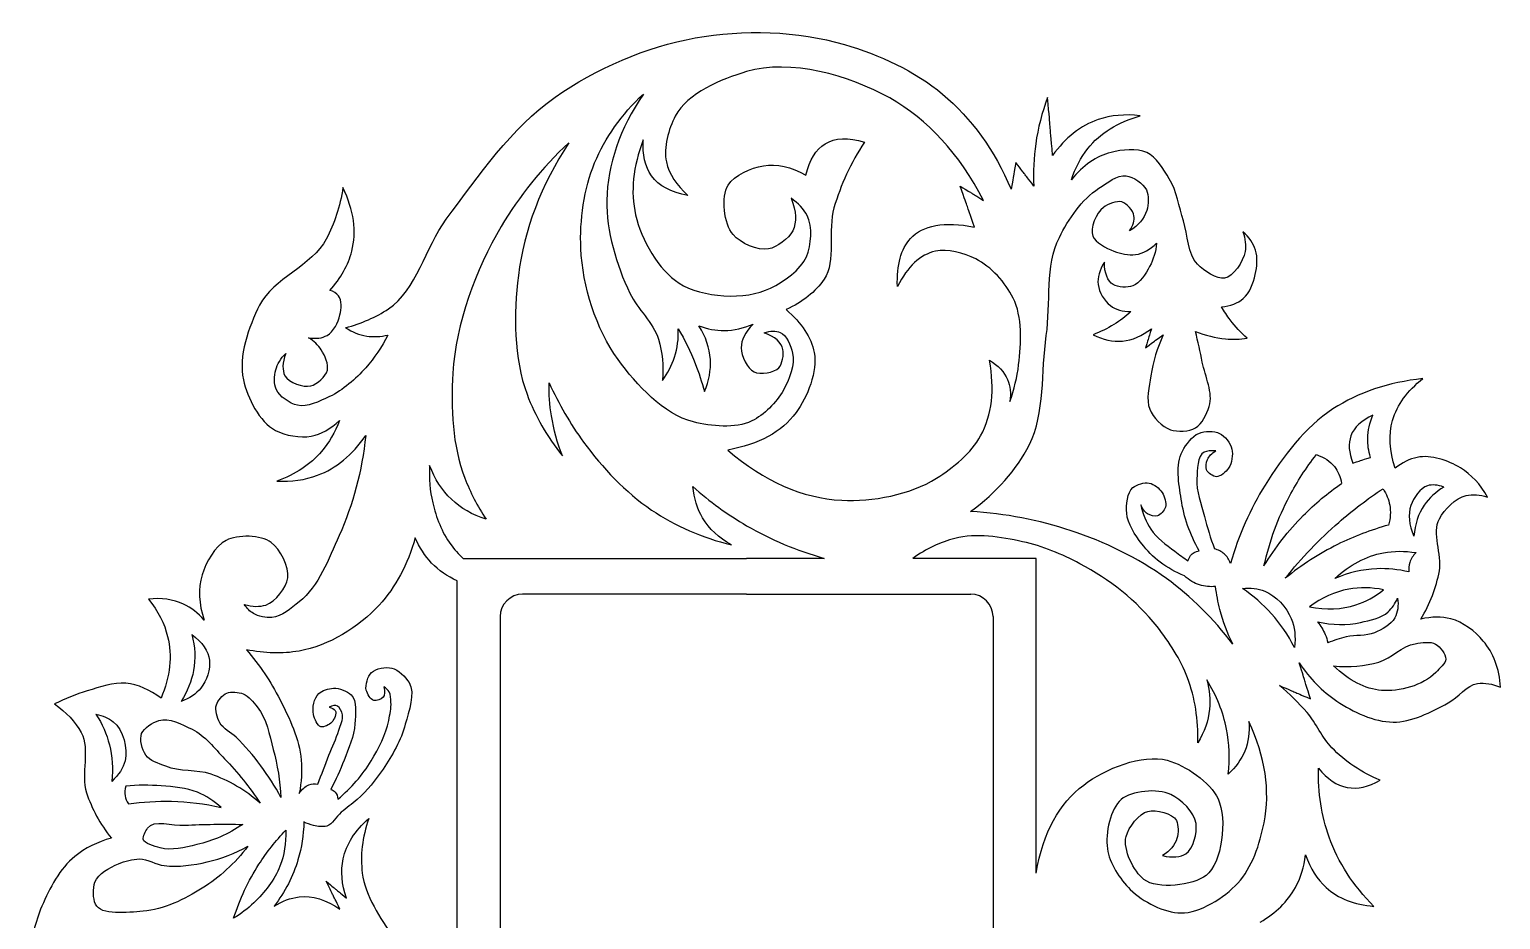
# Model space of a CAD drawing. Header units: millimetres. Extents: x -115 to 254, y -76 to 156.
# Drawn here: x 90.2 to 254.4, y 49 to 148.4 of the extents above; entities that cross this region are included whole.
import ezdxf

# ---------------------------------------------------------------- set-up
doc = ezdxf.new("R2010")
doc.units = ezdxf.units.MM
doc.linetypes.add('K5LT32770', pattern=[0])

msp = doc.modelspace()

# ---------------------------------------------------------------- linework, layer by layer
at = {"color": 30, "linetype": 'K5LT32770', "true_color": 0xff8000}
for p, q in [((138.59, 89.35), (170.24, 89.35)), ((178.92, 89.35), (170.24, 89.35)), ((202.56, 89.35), (188.81, 89.35)), ((202.56, 54.21), (202.56, 89.35)), ((137.93, 36.4), (137.93, 86.83)), ((170.24, 85.35), (145.23, 85.35)), ((170.24, 85.35), (195.26, 85.35)), ((142.73, 82.85), (142.73, -15)), ((197.76, 82.85), (197.76, -15))]:
    msp.add_line(p, q, dxfattribs=at)
for centre, start, end in [((145.23, 82.85), 90, 180), ((195.26, 82.85), 0, 90)]:
    msp.add_arc(centre, 2.5, start, end, dxfattribs=at)
for points, knots in [([(125.48, 115.11), (127.27, 115.58), (128.86, 116.28), (130.25, 117.21), (133.43, 119.34), (134.37, 124.03), (136.71, 127.21), (140.31, 132.1), (144.01, 137.43), (148.86, 140.85), (153.38, 144.03), (159.07, 146.5), (164.5, 147.47), (169.84, 148.42), (175.95, 148.28), (181.17, 146.73), (185, 145.6), (189.08, 143.76), (192.12, 141.2), (195.36, 138.47), (197.92, 134.93), (199.77, 130.57)], [0, 0, 0, 0, 1, 1, 1, 2, 2, 2, 3, 3, 3, 4, 4, 4, 5, 5, 5, 6, 6, 6, 7, 7, 7, 7]), ([(196.7, 129.33), (193.98, 134.54), (190.49, 138.35), (186.22, 140.76), (181.74, 143.28), (175.1, 145.17), (170.24, 143.71), (167.43, 142.87), (163.61, 141.3), (162.28, 138.73), (161.54, 137.3), (160.94, 135.19), (161.29, 133.62), (161.6, 132.27), (162.4, 131.02), (163.69, 129.87)], [0, 0, 0, 0, 1, 1, 1, 2, 2, 2, 3, 3, 3, 4, 4, 4, 5, 5, 5, 5]), ([(172.2, 114.54), (172.91, 114.77), (173.51, 114.78), (173.99, 114.59), (174.72, 114.3), (175.18, 113.09), (175.38, 112.28), (175.7, 111), (175.01, 109.33), (174.35, 108.13), (173.59, 106.74), (172.19, 105.36), (170.82, 104.69), (168.99, 103.82), (166.29, 104.09), (164.3, 104.59), (160.97, 105.42), (157.95, 108.73), (155.89, 111.56), (153.43, 114.96), (151.93, 119.74), (151.74, 123.97), (151.6, 127.1), (152.08, 130.61), (153.28, 133.51), (154.44, 136.34), (156.26, 138.91), (158.72, 141.2)], [0, 0, 0, 0, 1, 1, 1, 2, 2, 2, 3, 3, 3, 4, 4, 4, 5, 5, 5, 6, 6, 6, 7, 7, 7, 8, 8, 8, 9, 9, 9, 9]), ([(158.72, 141.2), (156.08, 137.3), (154.72, 133.35), (154.64, 129.33), (154.57, 125.92), (155.7, 122.14), (157.21, 118.96), (158.07, 117.16), (159.83, 115.7), (160.4, 113.82), (160.84, 112.39), (160.99, 110.85), (160.85, 109.22)], [0, 0, 0, 0, 1, 1, 1, 2, 2, 2, 3, 3, 3, 4, 4, 4, 4]), ([(203.85, 140.82), (203.22, 139.12), (202.77, 137.4), (202.52, 135.65), (202.29, 134.1), (202.22, 132.52), (202.3, 130.93)], [0, 0, 0, 0, 1, 1, 1, 2, 2, 2, 2]), ([(214.19, 138.77), (212.49, 138.98), (210.92, 138.84), (209.49, 138.35), (207.53, 137.67), (205.83, 136.34), (204.4, 134.34)], [0, 0, 0, 0, 1, 1, 1, 2, 2, 2, 2]), ([(206.5, 131.62), (206.93, 132.95), (207.54, 134.11), (208.33, 135.11), (209.72, 136.85), (211.68, 138.07), (214.19, 138.77)], [0, 0, 0, 0, 1, 1, 1, 2, 2, 2, 2]), ([(176.86, 132.14), (177.26, 133.85), (177.98, 135.02), (179.02, 135.65), (180.12, 136.32), (181.57, 136.38), (183.39, 135.83)], [0, 0, 0, 0, 1, 1, 1, 2, 2, 2, 2]), ([(150.41, 135.77), (147.37, 132.93), (144.85, 129.81), (142.85, 126.41), (139.98, 121.53), (137.79, 115.63), (137.45, 110.02), (137.21, 106.19), (137.39, 101.93), (138.78, 98.32), (139.39, 96.73), (140.19, 95.19), (141.17, 93.71)], [0, 0, 0, 0, 1, 1, 1, 2, 2, 2, 3, 3, 3, 4, 4, 4, 4]), ([(150.41, 135.77), (147.29, 131.01), (145.41, 126.07), (144.77, 120.95), (144.22, 116.65), (144.23, 111.73), (145.74, 107.67), (146.64, 105.25), (147.95, 102.96), (149.69, 100.8)], [0, 0, 0, 0, 1, 1, 1, 2, 2, 2, 3, 3, 3, 3]), ([(158.71, 136.08), (157.56, 133.09), (157.27, 130.3), (157.85, 127.71), (158.47, 124.93), (160.44, 121.51), (162.71, 120.08), (165.28, 118.47), (170.07, 118.11), (172.92, 119.53), (174.41, 120.26), (176.29, 121.54), (176.92, 123.04), (177.47, 124.33), (177.65, 126.38), (176.99, 127.65), (176.61, 128.37), (176.02, 129.01), (175.2, 129.56)], [0, 0, 0, 0, 1, 1, 1, 2, 2, 2, 3, 3, 3, 4, 4, 4, 5, 5, 5, 6, 6, 6, 6]), ([(163.69, 129.87), (161.81, 130.2), (160.45, 130.94), (159.63, 132.08), (158.91, 133.1), (158.6, 134.43), (158.71, 136.08)], [0, 0, 0, 0, 1, 1, 1, 2, 2, 2, 2]), ([(183.39, 135.83), (181.88, 133.5), (180.75, 131.06), (180, 128.51), (179.25, 125.96), (180.3, 122.59), (178.89, 120.51), (177.95, 119.12), (176.53, 117.99), (174.65, 117.13)], [0, 0, 0, 0, 1, 1, 1, 2, 2, 2, 3, 3, 3, 3]), ([(225.64, 125.83), (225.92, 125.03), (226.01, 124.29), (225.89, 123.61), (225.69, 122.46), (224.55, 120.81), (223.61, 120.64), (222.75, 120.48), (221.32, 121.45), (220.57, 122.2), (219.46, 123.31), (219.54, 125.43), (219.01, 127.04), (218.5, 128.61), (218.27, 130.35), (217.43, 131.74), (216.78, 132.82), (215.97, 134.16), (214.91, 134.66), (213.81, 135.17), (212.15, 135), (210.93, 134.69), (209.27, 134.26), (207.79, 133.24), (206.5, 131.62)], [0, 0, 0, 0, 1, 1, 1, 2, 2, 2, 3, 3, 3, 4, 4, 4, 5, 5, 5, 6, 6, 6, 7, 7, 7, 8, 8, 8, 8]), ([(175.2, 129.56), (175.8, 128.1), (175.86, 126.89), (175.39, 125.93), (174.95, 125.03), (173.64, 124.09), (172.68, 123.9), (171.47, 123.66), (169.55, 124.58), (168.74, 125.5), (167.69, 126.69), (167.37, 129.72), (168.19, 131.03), (168.85, 132.1), (170.74, 132.97), (172.12, 133.19), (173.62, 133.42), (175.2, 133.08), (176.86, 132.14)], [0, 0, 0, 0, 1, 1, 1, 2, 2, 2, 3, 3, 3, 4, 4, 4, 5, 5, 5, 6, 6, 6, 6]), ([(195.24, 94.58), (198.18, 96.72), (200.37, 99.21), (201.81, 102.05), (203.59, 105.57), (203.11, 110.16), (203.7, 114.23), (204.22, 117.88), (203.55, 122.02), (205.16, 125.19), (206.18, 127.22), (207.65, 129.43), (209.57, 130.68), (210.48, 131.27), (211.64, 132.2), (212.6, 132.07), (213.4, 131.96), (214.53, 131.24), (214.88, 130.5), (215.18, 129.88), (215.13, 128.88), (214.91, 128.18), (214.64, 127.29), (214, 126.53), (212.99, 125.91)], [0, 0, 0, 0, 1, 1, 1, 2, 2, 2, 3, 3, 3, 4, 4, 4, 5, 5, 5, 6, 6, 6, 7, 7, 7, 8, 8, 8, 8]), ([(125.18, 130.75), (124.86, 128.65), (124.24, 126.74), (123.32, 125), (121.74, 122), (117.4, 120.62), (115.88, 117.63), (114.64, 115.2), (113.48, 111.87), (114.07, 109.3), (114.53, 107.28), (115.83, 104.57), (117.66, 103.64), (118.76, 103.08), (120.4, 102.75), (121.65, 103), (122.76, 103.22), (123.8, 103.8), (124.78, 104.74)], [0, 0, 0, 0, 1, 1, 1, 2, 2, 2, 3, 3, 3, 4, 4, 4, 5, 5, 5, 6, 6, 6, 6]), ([(123.7, 119.28), (124.95, 120.65), (125.78, 122.1), (126.17, 123.64), (126.73, 125.84), (126.4, 128.21), (125.18, 130.75)], [0, 0, 0, 0, 1, 1, 1, 2, 2, 2, 2]), ([(212.99, 125.91), (213.42, 126.53), (213.58, 127.1), (213.49, 127.61), (213.38, 128.2), (212.69, 128.98), (212.14, 129.15), (211.56, 129.32), (210.59, 128.92), (210.07, 128.54), (209.25, 127.93), (208.57, 126.18), (208.9, 125.34), (209.17, 124.62), (210.37, 124), (211.25, 123.66), (211.99, 123.37), (212.9, 123.15), (213.67, 123.27), (214.5, 123.4), (215.29, 123.83), (216.02, 124.55)], [0, 0, 0, 0, 1, 1, 1, 2, 2, 2, 3, 3, 3, 4, 4, 4, 5, 5, 5, 6, 6, 6, 7, 7, 7, 7]), ([(187.08, 119.71), (186.99, 122.13), (187.48, 123.91), (188.54, 125.06), (189.94, 126.57), (192.32, 127), (195.68, 126.35)], [0, 0, 0, 0, 1, 1, 1, 2, 2, 2, 2]), ([(223.27, 117.45), (224.27, 117.54), (225.08, 117.84), (225.69, 118.36), (226.4, 118.97), (226.81, 120.09), (227.03, 121.04), (227.23, 121.9), (227.32, 122.95), (227.05, 123.78), (226.81, 124.53), (226.34, 125.22), (225.64, 125.83)], [0, 0, 0, 0, 1, 1, 1, 2, 2, 2, 3, 3, 3, 4, 4, 4, 4]), ([(199.63, 106.85), (200.12, 108.21), (200.45, 109.59), (200.61, 110.97), (200.91, 113.42), (201.04, 116.32), (200, 118.42), (199.15, 120.12), (197.54, 121.95), (195.82, 122.79), (194.51, 123.43), (192.65, 123.95), (191.32, 123.65), (189.64, 123.27), (188.22, 121.96), (187.08, 119.71)], [0, 0, 0, 0, 1, 1, 1, 2, 2, 2, 3, 3, 3, 4, 4, 4, 5, 5, 5, 5]), ([(216.02, 124.55), (215.92, 123.6), (215.66, 122.73), (215.24, 121.95), (214.79, 121.13), (214.16, 120.06), (213.35, 119.78), (212.73, 119.57), (211.7, 119.6), (211.18, 119.92), (210.53, 120.33), (210.2, 121.16), (210.18, 122.42)], [0, 0, 0, 0, 1, 1, 1, 2, 2, 2, 3, 3, 3, 4, 4, 4, 4]), ([(210.18, 122.42), (209.63, 121.54), (209.4, 120.71), (209.49, 119.92), (209.59, 119.09), (210.18, 118.07), (210.85, 117.57), (211.45, 117.13), (212.21, 116.91), (213.15, 116.91)], [0, 0, 0, 0, 1, 1, 1, 2, 2, 2, 3, 3, 3, 3]), ([(121.34, 113.99), (122.18, 113.85), (122.87, 113.94), (123.42, 114.25), (124.13, 114.65), (124.68, 115.7), (124.85, 116.54), (124.99, 117.2), (125.1, 118.19), (124.68, 118.68), (124.45, 118.95), (124.13, 119.15), (123.7, 119.28)], [0, 0, 0, 0, 1, 1, 1, 2, 2, 2, 3, 3, 3, 4, 4, 4, 4]), ([(174.65, 117.13), (176.41, 115.63), (177.46, 114.03), (177.79, 112.33), (178.18, 110.25), (177.04, 107.36), (175.76, 105.62), (174.16, 103.46), (171.61, 102.07), (168.13, 101.44)], [0, 0, 0, 0, 1, 1, 1, 2, 2, 2, 3, 3, 3, 3]), ([(213.15, 116.91), (212.56, 116.37), (211.92, 115.89), (211.25, 115.47), (210.52, 115.02), (209.74, 114.64), (208.92, 114.33)], [0, 0, 0, 0, 1, 1, 1, 2, 2, 2, 2]), ([(226.14, 113.94), (225.42, 114.55), (224.79, 115.23), (224.23, 115.97), (223.88, 116.44), (223.56, 116.93), (223.27, 117.45)], [0, 0, 0, 0, 1, 1, 1, 2, 2, 2, 2]), ([(125.48, 115.11), (126.23, 114.62), (127.02, 114.31), (127.83, 114.18), (128.59, 114.06), (129.38, 114.09), (130.19, 114.29)], [0, 0, 0, 0, 1, 1, 1, 2, 2, 2, 2]), ([(160.85, 109.22), (161.45, 110.04), (161.9, 110.9), (162.2, 111.82), (162.52, 112.82), (162.66, 113.88), (162.61, 115)], [0, 0, 0, 0, 1, 1, 1, 2, 2, 2, 2]), ([(162.61, 115), (163.35, 113.74), (163.98, 112.44), (164.51, 111.1), (164.91, 110.08), (165.25, 109.04), (165.53, 107.97)], [0, 0, 0, 0, 1, 1, 1, 2, 2, 2, 2]), ([(164.92, 115.31), (165.86, 114.96), (166.8, 114.79), (167.74, 114.79), (168.82, 114.8), (169.9, 115.04), (170.97, 115.51)], [0, 0, 0, 0, 1, 1, 1, 2, 2, 2, 2]), ([(165.53, 107.97), (166.05, 109.19), (166.27, 110.39), (166.2, 111.56), (166.12, 112.84), (165.69, 114.09), (164.92, 115.31)], [0, 0, 0, 0, 1, 1, 1, 2, 2, 2, 2]), ([(170.97, 115.51), (170.07, 114.62), (169.63, 113.73), (169.64, 112.85), (169.65, 111.95), (170.32, 110.52), (171.07, 110.18), (171.76, 109.86), (173.33, 110.05), (173.84, 110.64), (174.22, 111.08), (174.44, 112.1), (174.3, 112.69), (174.12, 113.48), (173.42, 114.09), (172.2, 114.54)], [0, 0, 0, 0, 1, 1, 1, 2, 2, 2, 3, 3, 3, 4, 4, 4, 5, 5, 5, 5]), ([(208.92, 114.33), (210.04, 113.76), (211.13, 113.53), (212.19, 113.62), (213.3, 113.71), (214.38, 114.17), (215.43, 115)], [0, 0, 0, 0, 1, 1, 1, 2, 2, 2, 2]), ([(130.19, 114.29), (129.52, 112.93), (128.7, 111.72), (127.73, 110.64), (126.58, 109.38), (125.21, 108.13), (123.68, 107.41), (122.57, 106.9), (121.17, 106.17), (120.09, 106.44), (119.23, 106.66), (118.07, 107.41), (117.73, 108.23), (117.48, 108.83), (117.5, 109.72), (117.68, 110.39), (117.86, 111.06), (118.23, 111.67), (118.8, 112.23)], [0, 0, 0, 0, 1, 1, 1, 2, 2, 2, 3, 3, 3, 4, 4, 4, 5, 5, 5, 6, 6, 6, 6]), ([(118.8, 112.23), (118.41, 111.17), (118.38, 110.34), (118.7, 109.75), (119.11, 109.01), (120.74, 108.39), (121.59, 108.61), (122.28, 108.79), (123.27, 109.65), (123.44, 110.35), (123.6, 111.01), (123.18, 111.99), (122.76, 112.63), (122.42, 113.16), (121.94, 113.62), (121.34, 113.99)], [0, 0, 0, 0, 1, 1, 1, 2, 2, 2, 3, 3, 3, 4, 4, 4, 5, 5, 5, 5]), ([(216.76, 114.33), (216.07, 112.84), (215.61, 111.3), (215.38, 109.73), (215.2, 108.52), (214.81, 107.07), (215.25, 106.02), (215.65, 105.11), (216.62, 104.04), (217.55, 103.72), (218.37, 103.45), (219.65, 103.49), (220.37, 103.92), (221.1, 104.35), (221.61, 105.47), (221.88, 106.32), (222.36, 107.82), (221.43, 109.63), (221.12, 111.27), (220.89, 112.42), (220.64, 113.56), (220.35, 114.7)], [0, 0, 0, 0, 1, 1, 1, 2, 2, 2, 3, 3, 3, 4, 4, 4, 5, 5, 5, 6, 6, 6, 7, 7, 7, 7]), ([(220.35, 114.7), (221.45, 114.24), (222.57, 113.96), (223.71, 113.86), (224.51, 113.8), (225.32, 113.82), (226.14, 113.94)], [0, 0, 0, 0, 1, 1, 1, 2, 2, 2, 2]), ([(168.13, 101.44), (172.22, 97.93), (176.46, 96.07), (180.86, 95.84), (184.3, 95.66), (188.48, 96.44), (191.45, 98.3), (193.31, 99.47), (195.34, 101.15), (196.37, 103.04), (197.64, 105.38), (197.97, 108.19), (197.35, 111.47)], [0, 0, 0, 0, 1, 1, 1, 2, 2, 2, 3, 3, 3, 4, 4, 4, 4]), ([(197.35, 111.47), (198.35, 110.89), (199.02, 110.18), (199.38, 109.31), (199.69, 108.59), (199.77, 107.77), (199.63, 106.85)], [0, 0, 0, 0, 1, 1, 1, 2, 2, 2, 2]), ([(149.69, 100.8), (149.11, 102.25), (148.7, 103.74), (148.46, 105.26), (148.26, 106.47), (148.18, 107.7), (148.2, 108.95)], [0, 0, 0, 0, 1, 1, 1, 2, 2, 2, 2]), ([(148.2, 108.95), (149.27, 106.58), (150.55, 104.37), (152.05, 102.33), (154.15, 99.48), (156.71, 96.7), (159.64, 94.75), (162.29, 92.97), (165.26, 91.67), (168.56, 90.85)], [0, 0, 0, 0, 1, 1, 1, 2, 2, 2, 3, 3, 3, 3]), ([(245.75, 109.42), (241.91, 109.02), (238.56, 107.89), (235.69, 106.03), (232.61, 104.04), (230.11, 100.7), (228.12, 97.52), (226.46, 94.85), (225.17, 91.94), (224.26, 88.79)], [0, 0, 0, 0, 1, 1, 1, 2, 2, 2, 3, 3, 3, 3]), ([(242.63, 99.42), (242, 101.36), (241.91, 103.14), (242.36, 104.76), (242.86, 106.5), (243.99, 108.05), (245.75, 109.42)], [0, 0, 0, 0, 1, 1, 1, 2, 2, 2, 2]), ([(240.17, 105.35), (238.87, 104.76), (238.05, 103.99), (237.71, 103.04), (237.39, 102.17), (237.47, 101.15), (237.94, 99.98)], [0, 0, 0, 0, 1, 1, 1, 2, 2, 2, 2]), ([(239.9, 100.63), (239.67, 101.34), (239.57, 102.04), (239.58, 102.74), (239.59, 103.62), (239.78, 104.49), (240.17, 105.35)], [0, 0, 0, 0, 1, 1, 1, 2, 2, 2, 2]), ([(124.78, 104.74), (124.3, 103.43), (123.63, 102.27), (122.79, 101.29), (121.53, 99.81), (119.86, 98.71), (117.8, 97.98)], [0, 0, 0, 0, 1, 1, 1, 2, 2, 2, 2]), ([(220.78, 90.19), (219.72, 92.05), (219.05, 93.97), (218.76, 95.95), (218.5, 97.69), (218.08, 99.84), (218.9, 101.32), (219.31, 102.06), (219.95, 103), (220.72, 103.31), (221.38, 103.58), (222.43, 103.63), (223.05, 103.31), (223.64, 103.01), (224.25, 102.22), (224.41, 101.56), (224.56, 100.92), (224.43, 99.98), (224.05, 99.43), (223.75, 99.01), (223.15, 98.44), (222.69, 98.47), (222.33, 98.49), (221.74, 98.87), (221.59, 99.23), (221.46, 99.53), (221.55, 100.04), (221.69, 100.38), (221.86, 100.77), (222.17, 101.09), (222.62, 101.35)], [0, 0, 0, 0, 1, 1, 1, 2, 2, 2, 3, 3, 3, 4, 4, 4, 5, 5, 5, 6, 6, 6, 7, 7, 7, 8, 8, 8, 9, 9, 9, 10, 10, 10, 10]), ([(127.72, 103.06), (127.31, 99.09), (126.32, 95.37), (124.75, 91.89), (123.59, 89.29), (122.49, 86.24), (120.29, 84.5), (119.39, 83.8), (118.35, 82.82), (117.26, 82.75), (116.6, 82.71), (115.76, 82.84), (115.18, 83.19), (114.79, 83.44), (114.46, 83.77), (114.17, 84.2)], [0, 0, 0, 0, 1, 1, 1, 2, 2, 2, 3, 3, 3, 4, 4, 4, 5, 5, 5, 5]), ([(117.8, 97.98), (119.44, 97.9), (120.95, 98.11), (122.33, 98.63), (124.43, 99.41), (126.23, 100.89), (127.72, 103.06)], [0, 0, 0, 0, 1, 1, 1, 2, 2, 2, 2]), ([(222.62, 101.35), (222.09, 101.41), (221.66, 101.36), (221.32, 101.2), (220.52, 100.82), (220.58, 99.23), (220.51, 98.23), (220.41, 96.85), (221, 95.42), (221.35, 94.04), (221.67, 92.82), (222.04, 91.61), (222.47, 90.42)], [0, 0, 0, 0, 1, 1, 1, 2, 2, 2, 3, 3, 3, 4, 4, 4, 4]), ([(228, 88.5), (228.62, 91.26), (229.57, 93.87), (230.85, 96.3), (231.7, 97.92), (232.7, 99.46), (233.85, 100.93)], [0, 0, 0, 0, 1, 1, 1, 2, 2, 2, 2]), ([(233.85, 100.93), (234.71, 100.65), (235.39, 100.2), (235.87, 99.59), (236.27, 99.08), (236.54, 98.46), (236.67, 97.72)], [0, 0, 0, 0, 1, 1, 1, 2, 2, 2, 2]), ([(252.96, 96.19), (252.16, 97.62), (251.15, 98.71), (249.93, 99.45), (248.58, 100.27), (246.65, 100.95), (245.12, 100.63), (244.27, 100.45), (243.44, 100.05), (242.63, 99.42)], [0, 0, 0, 0, 1, 1, 1, 2, 2, 2, 3, 3, 3, 3]), ([(134.86, 99.71), (134.77, 98.28), (134.89, 96.9), (135.2, 95.56), (135.58, 93.94), (136.23, 92.24), (137.21, 90.91), (137.61, 90.35), (138.07, 89.83), (138.59, 89.35)], [0, 0, 0, 0, 1, 1, 1, 2, 2, 2, 3, 3, 3, 3]), ([(141.17, 93.71), (139.64, 94.21), (138.34, 94.95), (137.29, 95.95), (136.24, 96.95), (135.43, 98.2), (134.86, 99.71)], [0, 0, 0, 0, 1, 1, 1, 2, 2, 2, 2]), ([(168.56, 90.85), (167.13, 91.64), (166.05, 92.64), (165.33, 93.87), (164.73, 94.89), (164.37, 96.05), (164.25, 97.36)], [0, 0, 0, 0, 1, 1, 1, 2, 2, 2, 2]), ([(164.25, 97.36), (166.13, 95.69), (168.12, 94.24), (170.24, 93), (172.94, 91.43), (175.83, 90.22), (178.92, 89.35)], [0, 0, 0, 0, 1, 1, 1, 2, 2, 2, 2]), ([(219.14, 87.39), (217.11, 88.23), (215.52, 89.43), (214.36, 90.98), (213.63, 91.97), (212.76, 93.19), (212.68, 94.38), (212.62, 95.31), (212.7, 96.72), (213.37, 97.25), (213.8, 97.59), (214.64, 97.86), (215.2, 97.75), (215.72, 97.64), (216.33, 97.17), (216.63, 96.7), (216.91, 96.26), (217.15, 95.54), (216.99, 95.07), (216.87, 94.7), (216.47, 94.19), (216.1, 94.09), (215.79, 94.01), (215.31, 94.15), (215.01, 94.33), (214.68, 94.54), (214.43, 94.88), (214.26, 95.34)], [0, 0, 0, 0, 1, 1, 1, 2, 2, 2, 3, 3, 3, 4, 4, 4, 5, 5, 5, 6, 6, 6, 7, 7, 7, 8, 8, 8, 9, 9, 9, 9]), ([(228, 88.5), (229.26, 90.57), (230.73, 92.45), (232.39, 94.13), (233.69, 95.45), (235.12, 96.65), (236.67, 97.72)], [0, 0, 0, 0, 1, 1, 1, 2, 2, 2, 2]), ([(230.38, 87.13), (232.19, 89.4), (234.18, 91.48), (236.34, 93.36), (237.9, 94.72), (239.55, 95.98), (241.3, 97.13)], [0, 0, 0, 0, 1, 1, 1, 2, 2, 2, 2]), ([(241.3, 97.13), (241.68, 96.54), (241.92, 95.93), (242.04, 95.29), (242.17, 94.58), (242.13, 93.84), (241.92, 93.07)], [0, 0, 0, 0, 1, 1, 1, 2, 2, 2, 2]), ([(248.09, 97.31), (247.39, 97.56), (246.78, 97.61), (246.25, 97.46), (245.43, 97.22), (244.71, 96.09), (244.41, 95.26), (244.06, 94.26), (244.17, 93.11), (244.74, 91.82)], [0, 0, 0, 0, 1, 1, 1, 2, 2, 2, 3, 3, 3, 3]), ([(248.09, 97.31), (247.17, 96.76), (246.44, 96.09), (245.9, 95.29), (245.23, 94.32), (244.84, 93.16), (244.74, 91.82)], [0, 0, 0, 0, 1, 1, 1, 2, 2, 2, 2]), ([(214.26, 95.34), (214.47, 94.32), (214.83, 93.41), (215.36, 92.61), (216.01, 91.62), (217.08, 90.89), (218.04, 90.14), (218.52, 89.76), (219.03, 89.4), (219.55, 89.06)], [0, 0, 0, 0, 1, 1, 1, 2, 2, 2, 3, 3, 3, 3]), ([(245.53, 82.56), (246.55, 84.29), (247.23, 86.08), (247.58, 87.94), (247.92, 89.81), (246.71, 92.21), (247.58, 93.75), (248.17, 94.81), (249.37, 96.09), (250.57, 96.36), (251.29, 96.52), (252.09, 96.46), (252.96, 96.19)], [0, 0, 0, 0, 1, 1, 1, 2, 2, 2, 3, 3, 3, 4, 4, 4, 4]), ([(224.53, 79.77), (222.35, 82.63), (219.88, 85.07), (217.11, 87.1), (213.95, 89.42), (210.19, 91.19), (206.46, 92.44), (202.88, 93.64), (199.14, 94.35), (195.24, 94.58)], [0, 0, 0, 0, 1, 1, 1, 2, 2, 2, 3, 3, 3, 3]), ([(114.17, 84.2), (115.09, 83.94), (115.89, 83.92), (116.58, 84.14), (117.69, 84.51), (118.84, 86.08), (119.01, 87.17), (119.2, 88.39), (118.17, 90.38), (117.17, 91.12), (116.01, 91.97), (113.43, 92.03), (112.13, 91.36), (110.91, 90.72), (109.88, 88.92), (109.45, 87.5), (109, 85.97), (109.08, 84.29), (109.69, 82.45)], [0, 0, 0, 0, 1, 1, 1, 2, 2, 2, 3, 3, 3, 4, 4, 4, 5, 5, 5, 6, 6, 6, 6]), ([(220.62, 68.75), (220.69, 71.34), (220.3, 73.76), (219.46, 76.01), (218.7, 78.05), (217.42, 80.02), (216.07, 81.74), (213.82, 84.61), (210.69, 87.04), (207.46, 88.75), (205.46, 89.81), (203.26, 90.73), (201.06, 91.21), (198.62, 91.75), (195.87, 92.18), (193.49, 91.58), (191.86, 91.17), (190.3, 90.43), (188.81, 89.35)], [0, 0, 0, 0, 1, 1, 1, 2, 2, 2, 3, 3, 3, 4, 4, 4, 5, 5, 5, 6, 6, 6, 6]), ([(241.92, 93.07), (239.93, 92.52), (238.03, 91.8), (236.22, 90.9), (234.16, 89.87), (232.21, 88.62), (230.38, 87.13)], [0, 0, 0, 0, 1, 1, 1, 2, 2, 2, 2]), ([(133.25, 91.65), (132.41, 88.65), (131.07, 86.14), (129.22, 84.12), (126.98, 81.7), (123.56, 79.56), (120.29, 79), (118.42, 78.67), (116.46, 78.72), (114.4, 79.15)], [0, 0, 0, 0, 1, 1, 1, 2, 2, 2, 3, 3, 3, 3]), ([(137.93, 86.83), (136.83, 87.34), (135.88, 88.01), (135.08, 88.83), (134.33, 89.63), (133.71, 90.57), (133.25, 91.65)], [0, 0, 0, 0, 1, 1, 1, 2, 2, 2, 2]), ([(224.26, 88.79), (224.1, 89.23), (223.87, 89.58), (223.57, 89.85), (223.27, 90.11), (222.9, 90.3), (222.47, 90.42)], [0, 0, 0, 0, 1, 1, 1, 2, 2, 2, 2]), ([(219.55, 89.06), (219.59, 89.3), (219.67, 89.5), (219.79, 89.66), (220, 89.95), (220.33, 90.12), (220.78, 90.19)], [0, 0, 0, 0, 1, 1, 1, 2, 2, 2, 2]), ([(235.92, 87.1), (237.58, 88.65), (239.39, 89.6), (241.34, 89.97), (242.5, 90.19), (243.71, 90.19), (244.98, 89.99)], [0, 0, 0, 0, 1, 1, 1, 2, 2, 2, 2]), ([(244.98, 89.99), (244.64, 89.66), (244.41, 89.29), (244.28, 88.88), (244.18, 88.56), (244.15, 88.21), (244.18, 87.84)], [0, 0, 0, 0, 1, 1, 1, 2, 2, 2, 2]), ([(222.6, 86.21), (221.97, 86.15), (221.37, 86.2), (220.82, 86.38), (220.21, 86.57), (219.65, 86.91), (219.14, 87.39)], [0, 0, 0, 0, 1, 1, 1, 2, 2, 2, 2]), ([(244.18, 87.84), (242.98, 88.12), (241.78, 88.24), (240.6, 88.19), (239.02, 88.12), (237.46, 87.76), (235.92, 87.1)], [0, 0, 0, 0, 1, 1, 1, 2, 2, 2, 2]), ([(224.53, 79.77), (223.9, 81.02), (223.42, 82.3), (223.08, 83.63), (222.86, 84.47), (222.7, 85.33), (222.6, 86.21)], [0, 0, 0, 0, 1, 1, 1, 2, 2, 2, 2]), ([(225.59, 85.99), (226.51, 86.08), (227.35, 85.98), (228.09, 85.69), (229.34, 85.21), (230.54, 83.87), (231.05, 82.62), (231.44, 81.68), (231.56, 80.61), (231.4, 79.41)], [0, 0, 0, 0, 1, 1, 1, 2, 2, 2, 3, 3, 3, 3]), ([(231.4, 79.41), (230.69, 80.79), (229.83, 82.05), (228.83, 83.17), (227.88, 84.23), (226.8, 85.17), (225.59, 85.99)], [0, 0, 0, 0, 1, 1, 1, 2, 2, 2, 2]), ([(241.36, 85.84), (240.01, 86.12), (238.71, 86.14), (237.46, 85.91), (235.92, 85.63), (234.46, 84.97), (233.08, 83.94)], [0, 0, 0, 0, 1, 1, 1, 2, 2, 2, 2]), ([(233.08, 83.94), (234.94, 83.56), (236.67, 83.63), (238.27, 84.16), (239.36, 84.51), (240.39, 85.07), (241.36, 85.84)], [0, 0, 0, 0, 1, 1, 1, 2, 2, 2, 2]), ([(109.69, 82.45), (109, 83.24), (108.23, 83.83), (107.38, 84.23), (106.22, 84.78), (104.92, 84.96), (103.46, 84.8)], [0, 0, 0, 0, 1, 1, 1, 2, 2, 2, 2]), ([(103.46, 84.8), (104.54, 83.47), (105.26, 82.07), (105.61, 80.61), (106.14, 78.46), (105.89, 76.17), (104.87, 73.73)], [0, 0, 0, 0, 1, 1, 1, 2, 2, 2, 2]), ([(233.98, 82.26), (235.65, 81.89), (237.25, 81.87), (238.79, 82.2), (239.84, 82.43), (241.09, 82.65), (241.86, 83.37), (242.3, 83.78), (242.65, 84.3), (242.92, 84.92)], [0, 0, 0, 0, 1, 1, 1, 2, 2, 2, 3, 3, 3, 3]), ([(242.92, 84.92), (243.04, 84.05), (242.93, 83.31), (242.6, 82.7), (242.19, 81.94), (241.16, 81.4), (240.33, 81.04), (239.38, 80.64), (238.21, 80.82), (237.19, 80.57), (236.49, 80.4), (235.81, 80.19), (235.13, 79.93)], [0, 0, 0, 0, 1, 1, 1, 2, 2, 2, 3, 3, 3, 4, 4, 4, 4]), ([(233.98, 82.26), (234.34, 81.82), (234.62, 81.35), (234.84, 80.84), (234.96, 80.55), (235.06, 80.25), (235.13, 79.93)], [0, 0, 0, 0, 1, 1, 1, 2, 2, 2, 2]), ([(254.42, 74.95), (254.26, 77.06), (253.62, 78.78), (252.49, 80.12), (251.59, 81.19), (250.22, 82.25), (248.86, 82.6), (247.83, 82.86), (246.72, 82.85), (245.53, 82.56)], [0, 0, 0, 0, 1, 1, 1, 2, 2, 2, 3, 3, 3, 3]), ([(108.32, 80.86), (108.67, 79.46), (108.73, 78.12), (108.5, 76.83), (108.28, 75.64), (107.82, 74.49), (107.11, 73.38)], [0, 0, 0, 0, 1, 1, 1, 2, 2, 2, 2]), ([(108.32, 80.86), (109.49, 79.97), (110.14, 79.01), (110.28, 77.97), (110.4, 77), (109.95, 75.67), (109.32, 74.87), (108.79, 74.22), (108.06, 73.72), (107.11, 73.38)], [0, 0, 0, 0, 1, 1, 1, 2, 2, 2, 3, 3, 3, 3]), ([(114.4, 79.15), (115.88, 77.43), (117.13, 75.58), (118.13, 73.61), (119.21, 71.49), (120.34, 69.17), (120.52, 66.82), (120.61, 65.6), (120.54, 64.36), (120.31, 63.1)], [0, 0, 0, 0, 1, 1, 1, 2, 2, 2, 3, 3, 3, 3]), ([(235.78, 77.34), (237.51, 75.69), (239.29, 74.77), (241.13, 74.61), (243.08, 74.43), (245.75, 75.14), (247.19, 76.62), (247.61, 77.05), (248.28, 77.61), (248.3, 78.11), (248.33, 78.66), (247.67, 79.48), (247.15, 79.78), (246.57, 80.11), (245.61, 79.93), (244.89, 79.82), (243.42, 79.61), (242.25, 78.19), (240.83, 77.77), (239.24, 77.3), (237.56, 77.16), (235.78, 77.34)], [0, 0, 0, 0, 1, 1, 1, 2, 2, 2, 3, 3, 3, 4, 4, 4, 5, 5, 5, 6, 6, 6, 7, 7, 7, 7]), ([(129.74, 75), (129.89, 74.47), (129.87, 74.09), (129.67, 73.84), (129.48, 73.59), (128.9, 73.42), (128.61, 73.49), (128.24, 73.58), (127.9, 74.22), (127.79, 74.63), (127.63, 75.23), (127.96, 76.19), (128.38, 76.61), (128.85, 77.07), (129.96, 77.25), (130.63, 77.1), (131.37, 76.93), (132.17, 76.12), (132.56, 75.47), (133.28, 74.27), (132.53, 72.3), (132.14, 70.82), (131.67, 69.05), (130.69, 67.35), (129.66, 65.82), (128.83, 64.59), (127.87, 63.41), (126.77, 62.41), (126.21, 61.9), (125.55, 61.49), (124.98, 60.99), (124.42, 60.5), (124.03, 59.63), (123.37, 59.45), (122.93, 59.33), (122.37, 59.42), (121.89, 59.53), (121.52, 59.61), (121.16, 59.74), (120.82, 59.92)], [0, 0, 0, 0, 1, 1, 1, 2, 2, 2, 3, 3, 3, 4, 4, 4, 5, 5, 5, 6, 6, 6, 7, 7, 7, 8, 8, 8, 9, 9, 9, 10, 10, 10, 11, 11, 11, 12, 12, 12, 13, 13, 13, 13]), ([(231.94, 77.69), (233.11, 75.92), (234.51, 74.49), (236.13, 73.41), (237.94, 72.2), (240.3, 71.08), (242.41, 71.06), (244.45, 71.05), (246.66, 72.18), (248.56, 73.2), (249.71, 73.81), (250.63, 75.22), (251.85, 75.38), (252.65, 75.48), (253.51, 75.34), (254.42, 74.95)], [0, 0, 0, 0, 1, 1, 1, 2, 2, 2, 3, 3, 3, 4, 4, 4, 5, 5, 5, 5]), ([(104.87, 73.73), (103.61, 74.7), (102.3, 75.25), (100.96, 75.4), (99.57, 75.56), (98.04, 74.97), (96.64, 74.55), (95.39, 74.17), (94.16, 73.69), (92.97, 73.09)], [0, 0, 0, 0, 1, 1, 1, 2, 2, 2, 3, 3, 3, 3]), ([(221.61, 75.77), (221.92, 74.66), (222.02, 73.57), (221.92, 72.51), (221.79, 71.22), (221.36, 69.97), (220.62, 68.75)], [0, 0, 0, 0, 1, 1, 1, 2, 2, 2, 2]), ([(224.01, 65.25), (224.21, 66.98), (224.15, 68.67), (223.82, 70.29), (223.45, 72.19), (222.71, 74.02), (221.61, 75.77)], [0, 0, 0, 0, 1, 1, 1, 2, 2, 2, 2]), ([(118.26, 62.64), (118.16, 64.48), (117.87, 66.27), (117.4, 68.01), (116.97, 69.63), (116.67, 71.48), (115.62, 72.76), (115.18, 73.3), (114.68, 73.97), (114.05, 74.21), (113.51, 74.42), (112.72, 74.52), (112.21, 74.3), (111.73, 74.09), (111.21, 73.49), (111.05, 72.99), (110.87, 72.41), (111.13, 71.55), (111.44, 70.98), (111.8, 70.3), (112.67, 69.93), (113.25, 69.37), (114.25, 68.4), (115.17, 67.32), (116.01, 66.2), (116.85, 65.07), (117.6, 63.89), (118.26, 62.64)], [0, 0, 0, 0, 1, 1, 1, 2, 2, 2, 3, 3, 3, 4, 4, 4, 5, 5, 5, 6, 6, 6, 7, 7, 7, 8, 8, 8, 9, 9, 9, 9]), ([(123.64, 72.74), (123.98, 72.66), (124.21, 72.53), (124.32, 72.36), (124.53, 72.06), (124.21, 71.35), (123.94, 71.05), (123.67, 70.76), (123.05, 70.47), (122.72, 70.55), (122.33, 70.64), (122, 71.43), (121.89, 71.91), (121.72, 72.64), (121.96, 73.77), (122.48, 74.26), (122.86, 74.61), (123.57, 74.83), (124.12, 74.85), (124.78, 74.87), (125.67, 74.53), (126.1, 74.11), (126.78, 73.45), (126.58, 71.94), (126.52, 70.87), (126.44, 69.49), (125.81, 68.13), (125.3, 66.81), (124.88, 65.69), (124.38, 64.61), (123.82, 63.54)], [0, 0, 0, 0, 1, 1, 1, 2, 2, 2, 3, 3, 3, 4, 4, 4, 5, 5, 5, 6, 6, 6, 7, 7, 7, 8, 8, 8, 9, 9, 9, 10, 10, 10, 10]), ([(124.62, 62.46), (126.12, 63.72), (127.36, 65.15), (128.33, 66.74), (129.18, 68.12), (129.96, 69.67), (130.29, 71.26), (130.43, 71.92), (130.58, 72.62), (130.54, 73.29), (130.51, 73.68), (130.54, 74.14), (130.34, 74.45), (130.2, 74.67), (130, 74.85), (129.74, 75)], [0, 0, 0, 0, 1, 1, 1, 2, 2, 2, 3, 3, 3, 4, 4, 4, 5, 5, 5, 5]), ([(240.99, 64.57), (238.87, 65.45), (237.06, 66.66), (235.58, 68.2), (234.48, 69.33), (233.85, 70.92), (232.81, 72.14), (231.88, 73.22), (230.85, 74.23), (229.73, 75.15)], [0, 0, 0, 0, 1, 1, 1, 2, 2, 2, 3, 3, 3, 3]), ([(92.97, 73.09), (94.31, 72.18), (95.3, 71.11), (95.96, 69.89), (96.97, 68.01), (95.89, 65.27), (96.56, 63.18), (97.13, 61.38), (98.06, 59.7), (99.33, 58.12)], [0, 0, 0, 0, 1, 1, 1, 2, 2, 2, 3, 3, 3, 3]), ([(122.39, 64.14), (122.79, 65.22), (123.2, 66.3), (123.61, 67.37), (123.97, 68.3), (124.43, 69.2), (124.71, 70.16), (124.88, 70.73), (125.25, 71.35), (125.12, 71.88), (125.04, 72.22), (124.85, 72.74), (124.56, 72.86), (124.32, 72.96), (124.02, 72.92), (123.64, 72.74)], [0, 0, 0, 0, 1, 1, 1, 2, 2, 2, 3, 3, 3, 4, 4, 4, 5, 5, 5, 5]), ([(97.61, 71.96), (98.31, 70.87), (98.81, 69.73), (99.11, 68.54), (99.44, 67.23), (99.52, 65.87), (99.37, 64.44)], [0, 0, 0, 0, 1, 1, 1, 2, 2, 2, 2]), ([(97.61, 71.96), (98.39, 71.8), (99.03, 71.51), (99.54, 71.11), (100.63, 70.23), (101.21, 68.09), (100.86, 66.75), (100.65, 65.94), (100.15, 65.17), (99.37, 64.44)], [0, 0, 0, 0, 1, 1, 1, 2, 2, 2, 3, 3, 3, 3]), ([(115.95, 62.01), (114.76, 63.79), (113.44, 65.45), (111.97, 66.97), (110.85, 68.14), (109.77, 69.55), (108.35, 70.26), (107.24, 70.82), (105.75, 71.59), (104.64, 71.24), (103.95, 71.02), (102.97, 70.43), (102.71, 69.79), (102.46, 69.14), (102.74, 67.99), (103.16, 67.38), (103.6, 66.75), (104.61, 66.46), (105.39, 66.14), (106.95, 65.48), (108.86, 65.8), (110.46, 65.25), (112.43, 64.56), (114.26, 63.48), (115.95, 62.01)], [0, 0, 0, 0, 1, 1, 1, 2, 2, 2, 3, 3, 3, 4, 4, 4, 5, 5, 5, 6, 6, 6, 7, 7, 7, 8, 8, 8, 8]), ([(216.67, 56.15), (217.79, 55.9), (218.67, 55.97), (219.29, 56.37), (220.13, 56.9), (220.57, 58.73), (220.42, 59.75), (220.24, 60.98), (218.75, 62.44), (217.6, 62.98), (216.1, 63.69), (213.24, 63.4), (212.06, 62.42), (210.85, 61.42), (210.28, 58.67), (210.52, 56.93), (210.74, 55.33), (211.9, 53.53), (213.08, 52.37), (214.49, 50.99), (216.87, 49.77), (218.72, 49.75), (220.87, 49.73), (223.54, 51.44), (225.08, 53.08), (226.66, 54.77), (227.55, 57.49), (228.01, 59.8), (228.72, 63.41), (228.15, 67.19), (226.31, 71.13)], [0, 0, 0, 0, 1, 1, 1, 2, 2, 2, 3, 3, 3, 4, 4, 4, 5, 5, 5, 6, 6, 6, 7, 7, 7, 8, 8, 8, 9, 9, 9, 10, 10, 10, 10]), ([(226.31, 71.13), (226.41, 69.93), (226.26, 68.83), (225.86, 67.83), (225.47, 66.88), (224.85, 66.02), (224.01, 65.25)], [0, 0, 0, 0, 1, 1, 1, 2, 2, 2, 2]), ([(202.56, 54.21), (203.36, 58.85), (205.14, 61.95), (207.88, 64.04), (210.26, 65.86), (214.4, 67.54), (217.21, 66.8), (219.26, 66.25), (222, 64.34), (222.87, 62.49), (223.93, 60.24), (223.33, 55.31), (221.54, 53.94), (220.1, 52.83), (216.1, 52.33), (214.6, 53.49), (213.48, 54.36), (212.22, 56.86), (212.61, 58.29), (212.88, 59.32), (214.04, 60.86), (215.04, 61.1), (215.95, 61.32), (217.8, 60.89), (218.22, 60.07), (218.47, 59.57), (218.47, 58.67), (218.29, 58.07), (218.07, 57.32), (217.53, 56.68), (216.67, 56.15)], [0, 0, 0, 0, 1, 1, 1, 2, 2, 2, 3, 3, 3, 4, 4, 4, 5, 5, 5, 6, 6, 6, 7, 7, 7, 8, 8, 8, 9, 9, 9, 10, 10, 10, 10]), ([(240.28, 50.49), (237.95, 52.82), (236.28, 55.4), (235.27, 58.23), (234.41, 60.62), (234.02, 63.18), (234.1, 65.92)], [0, 0, 0, 0, 1, 1, 1, 2, 2, 2, 2]), ([(234.1, 65.92), (235.07, 64.7), (236.14, 63.99), (237.3, 63.77), (238.44, 63.56), (239.67, 63.82), (240.99, 64.57)], [0, 0, 0, 0, 1, 1, 1, 2, 2, 2, 2]), ([(120.31, 63.1), (120.6, 63.58), (120.96, 63.89), (121.39, 64.05), (121.69, 64.16), (122.02, 64.19), (122.39, 64.14)], [0, 0, 0, 0, 1, 1, 1, 2, 2, 2, 2]), ([(100.93, 63.91), (100.82, 63.54), (100.79, 63.19), (100.85, 62.84), (100.9, 62.53), (101.03, 62.22), (101.23, 61.92)], [0, 0, 0, 0, 1, 1, 1, 2, 2, 2, 2]), ([(111.59, 61.54), (110.77, 62.27), (109.89, 62.83), (108.95, 63.23), (107.7, 63.75), (106.25, 63.83), (104.88, 63.94), (103.58, 64.05), (102.26, 64.04), (100.93, 63.91)], [0, 0, 0, 0, 1, 1, 1, 2, 2, 2, 3, 3, 3, 3]), ([(123.82, 63.54), (124.02, 63.48), (124.18, 63.38), (124.3, 63.25), (124.49, 63.06), (124.6, 62.79), (124.62, 62.46)], [0, 0, 0, 0, 1, 1, 1, 2, 2, 2, 2]), ([(101.23, 61.92), (102.84, 62.16), (104.44, 62.26), (106.04, 62.22), (107.89, 62.18), (109.74, 61.95), (111.59, 61.54)], [0, 0, 0, 0, 1, 1, 1, 2, 2, 2, 2]), ([(113.99, 59.64), (111.83, 59.69), (109.67, 59.66), (107.52, 59.55), (106.14, 59.48), (104.08, 60.23), (103.37, 59.22), (103.14, 58.9), (102.84, 58.31), (102.89, 57.98), (102.98, 57.46), (104.11, 57.22), (104.76, 57.03), (106.03, 56.66), (107.54, 57.08), (108.86, 57.38), (110.66, 57.8), (112.37, 58.55), (113.99, 59.64)], [0, 0, 0, 0, 1, 1, 1, 2, 2, 2, 3, 3, 3, 4, 4, 4, 5, 5, 5, 6, 6, 6, 6]), ([(120.82, 59.92), (120.78, 58.45), (120.57, 57.04), (120.16, 55.69), (119.62, 53.85), (118.73, 52.12), (117.49, 50.5)], [0, 0, 0, 0, 1, 1, 1, 2, 2, 2, 2]), ([(125.56, 51.42), (125.04, 52.97), (124.92, 54.43), (125.21, 55.78), (125.56, 57.43), (126.51, 58.94), (128.06, 60.29)], [0, 0, 0, 0, 1, 1, 1, 2, 2, 2, 2]), ([(128.06, 60.29), (127.33, 58.18), (127.1, 56.16), (127.34, 54.21), (127.67, 51.67), (129.34, 49.19), (130.82, 47), (131.87, 45.44), (133.38, 44.18), (134.47, 42.64), (135.83, 40.7), (136.98, 38.62), (137.93, 36.4)], [0, 0, 0, 0, 1, 1, 1, 2, 2, 2, 3, 3, 3, 4, 4, 4, 4]), ([(99.33, 58.12), (97.76, 57.68), (96.4, 57), (95.25, 56.07), (93.57, 54.73), (92.43, 52.52), (91.57, 50.5), (90.83, 48.74), (90.36, 46.86), (90.18, 44.86)], [0, 0, 0, 0, 1, 1, 1, 2, 2, 2, 3, 3, 3, 3]), ([(118.8, 58.99), (118.83, 57.55), (118.62, 56.21), (118.15, 54.98), (117.56, 53.46), (116.44, 52.03), (115.24, 50.89), (114.56, 50.24), (113.81, 49.67), (112.98, 49.16)], [0, 0, 0, 0, 1, 1, 1, 2, 2, 2, 3, 3, 3, 3]), ([(112.98, 49.16), (113.67, 51.33), (114.61, 53.34), (115.8, 55.19), (116.67, 56.54), (117.67, 57.8), (118.8, 58.99)], [0, 0, 0, 0, 1, 1, 1, 2, 2, 2, 2]), ([(114.58, 57.21), (113.12, 56.4), (111.61, 55.82), (110.04, 55.46), (108.49, 55.1), (106.81, 54.83), (105.24, 55.04), (104.3, 55.16), (103.38, 55.79), (102.45, 55.78), (101.68, 55.78), (100.84, 55.55), (100.13, 55.25), (99.13, 54.82), (97.85, 54.13), (97.49, 53.2), (97.23, 52.51), (97.28, 51.34), (97.55, 50.74), (98.14, 49.43), (101.14, 49.81), (102.86, 49.94), (105.15, 50.11), (107.51, 51.28), (109.48, 52.52), (111.4, 53.72), (113.11, 55.29), (114.58, 57.21)], [0, 0, 0, 0, 1, 1, 1, 2, 2, 2, 3, 3, 3, 4, 4, 4, 5, 5, 5, 6, 6, 6, 7, 7, 7, 8, 8, 8, 9, 9, 9, 9]), ([(227.58, 48.73), (229.34, 49.74), (230.65, 51.03), (231.51, 52.59), (232.1, 53.67), (232.48, 54.89), (232.64, 56.23)], [0, 0, 0, 0, 1, 1, 1, 2, 2, 2, 2]), ([(232.64, 56.23), (233.16, 54.72), (233.93, 53.51), (234.95, 52.59), (236.29, 51.37), (238.07, 50.67), (240.28, 50.49)], [0, 0, 0, 0, 1, 1, 1, 2, 2, 2, 2]), ([(117.49, 50.5), (118.41, 51.09), (119.34, 51.43), (120.28, 51.54), (121.79, 51.71), (123.31, 51.25), (124.85, 50.17)], [0, 0, 0, 0, 1, 1, 1, 2, 2, 2, 2])]:
    msp.add_open_spline(points, degree=3, knots=knots, dxfattribs=at)
for points in [[(204.4, 134.34), (204.04, 138.66), (204.22, 136.5), (203.85, 140.82)], [(200.29, 133.57), (199.95, 131.57), (200.12, 132.57), (199.77, 130.57)], [(202.3, 130.93), (200.96, 132.69), (201.63, 131.81), (200.29, 133.57)], [(195.68, 126.35), (194.63, 129.39), (195.15, 127.87), (194.1, 130.92)], [(194.1, 130.92), (195.83, 129.86), (194.96, 130.39), (196.7, 129.33)], [(215.43, 115), (215, 113.58), (215.21, 114.29), (214.78, 112.87)], [(214.78, 112.87), (216.1, 113.85), (215.44, 113.36), (216.76, 114.33)], [(237.94, 99.98), (239.25, 100.42), (238.6, 100.2), (239.9, 100.63)], [(233.18, 73.67), (232.35, 76.35), (232.76, 75.01), (231.94, 77.69)], [(229.73, 75.15), (232.03, 74.16), (230.88, 74.66), (233.18, 73.67)], [(124.85, 50.17), (123.82, 52.25), (124.34, 51.21), (123.31, 53.29)], [(123.31, 53.29), (124.81, 52.04), (124.06, 52.67), (125.56, 51.42)]]:
    msp.add_open_spline(points, degree=3, dxfattribs=at)

doc.saveas('drawing.dxf')
